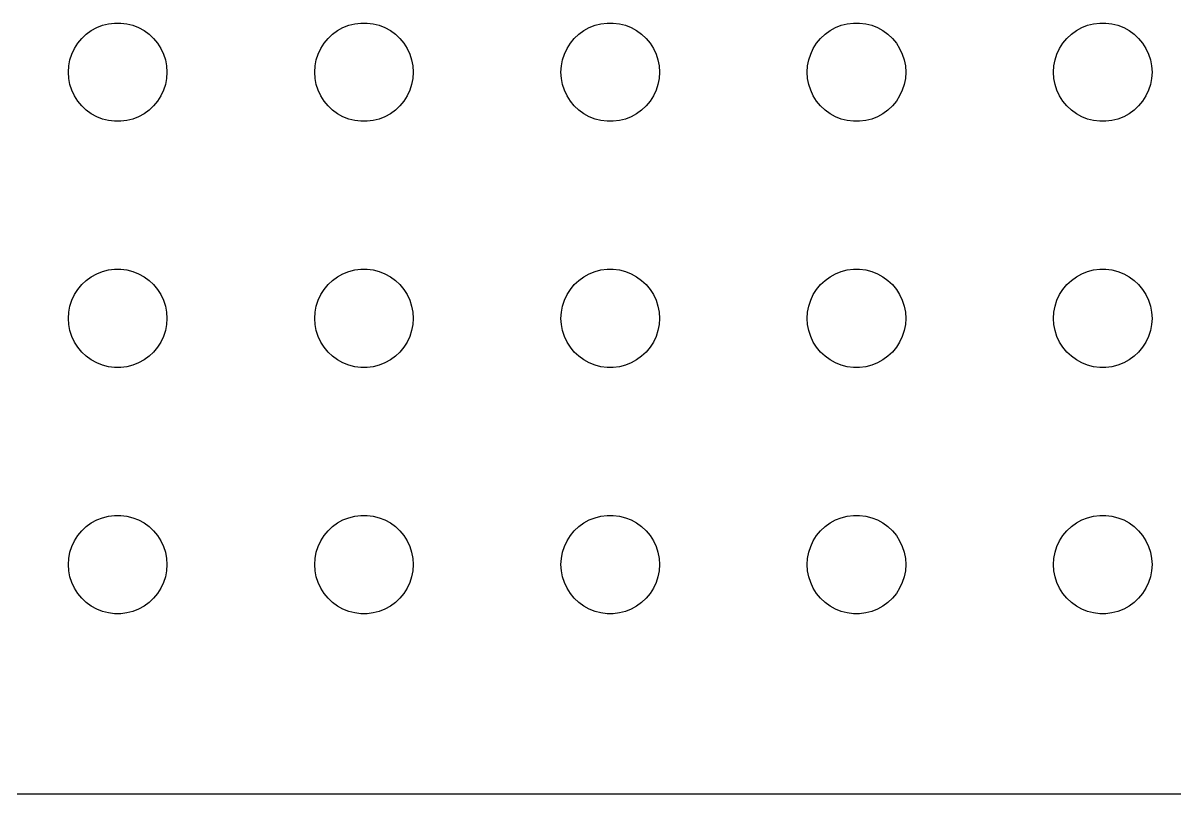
# Model space of a CAD drawing. Header units: metres. Extents: x -134 to 134, y 518 to 1078.
# Drawn here: x 64.62 to 99.7, y 518.01 to 541.5 of the extents above; entities that cross this region are included whole.
import ezdxf

# ---------------------------------------------------------------- set-up
doc = ezdxf.new("R2010")
doc.units = ezdxf.units.M

msp = doc.modelspace()

# ---------------------------------------------------------------- linework, layer by layer
for p, q in [((66.6963, 541.266), (66.8613, 541.357)), ((66.8613, 541.357), (67.0365, 541.427)), ((67.0365, 541.427), (67.2189, 541.473)), ((67.2189, 541.473), (67.4058, 541.497)), ((67.4058, 541.497), (67.5942, 541.497)), ((67.5942, 541.497), (67.7811, 541.473)), ((67.7811, 541.473), (67.9635, 541.427)), ((67.9635, 541.427), (68.1387, 541.357)), ((68.1387, 541.357), (68.3037, 541.266)), ((74.1963, 541.266), (74.3613, 541.357)), ((74.3613, 541.357), (74.5365, 541.427)), ((74.5365, 541.427), (74.7189, 541.473)), ((74.7189, 541.473), (74.9058, 541.497)), ((74.9058, 541.497), (75.0942, 541.497)), ((75.0942, 541.497), (75.2811, 541.473)), ((75.2811, 541.473), (75.4635, 541.427)), ((75.4635, 541.427), (75.6387, 541.357)), ((75.6387, 541.357), (75.8037, 541.266)), ((81.6963, 541.266), (81.8613, 541.357)), ((81.8613, 541.357), (82.0365, 541.427)), ((82.0365, 541.427), (82.2189, 541.473)), ((82.2189, 541.473), (82.4058, 541.497)), ((82.4058, 541.497), (82.5942, 541.497)), ((82.5942, 541.497), (82.7811, 541.473)), ((82.7811, 541.473), (82.9635, 541.427)), ((82.9635, 541.427), (83.1387, 541.357)), ((83.1387, 541.357), (83.3037, 541.266)), ((89.1963, 541.266), (89.3613, 541.357)), ((89.3613, 541.357), (89.5365, 541.427)), ((89.5365, 541.427), (89.7189, 541.473)), ((89.7189, 541.473), (89.9058, 541.497)), ((89.9058, 541.497), (90.0942, 541.497)), ((90.0942, 541.497), (90.2811, 541.473)), ((90.2811, 541.473), (90.4635, 541.427)), ((90.4635, 541.427), (90.6387, 541.357)), ((90.6387, 541.357), (90.8037, 541.266)), ((96.6963, 541.266), (96.8613, 541.357)), ((96.8613, 541.357), (97.0365, 541.427)), ((97.0365, 541.427), (97.2189, 541.473)), ((97.2189, 541.473), (97.4058, 541.497)), ((97.4058, 541.497), (97.5942, 541.497)), ((97.5942, 541.497), (97.7811, 541.473)), ((97.7811, 541.473), (97.9635, 541.427)), ((97.9635, 541.427), (98.1387, 541.357)), ((98.1387, 541.357), (98.3037, 541.266)), ((66.2865, 540.882), (66.4065, 541.027)), ((66.4065, 541.027), (66.5439, 541.156)), ((66.5439, 541.156), (66.6963, 541.266)), ((68.3037, 541.266), (68.4561, 541.156)), ((68.4561, 541.156), (68.5934, 541.027)), ((68.5934, 541.027), (68.7135, 540.882)), ((73.7865, 540.882), (73.9065, 541.027)), ((73.9065, 541.027), (74.0439, 541.156)), ((74.0439, 541.156), (74.1963, 541.266)), ((75.8037, 541.266), (75.9561, 541.156)), ((75.9561, 541.156), (76.0934, 541.027)), ((76.0934, 541.027), (76.2135, 540.882)), ((81.2865, 540.882), (81.4065, 541.027)), ((81.4065, 541.027), (81.5439, 541.156)), ((81.5439, 541.156), (81.6963, 541.266)), ((83.3037, 541.266), (83.4561, 541.156)), ((83.4561, 541.156), (83.5934, 541.027)), ((83.5934, 541.027), (83.7135, 540.882)), ((88.7865, 540.882), (88.9065, 541.027)), ((88.9065, 541.027), (89.0439, 541.156)), ((89.0439, 541.156), (89.1963, 541.266)), ((90.8037, 541.266), (90.9561, 541.156)), ((90.9561, 541.156), (91.0934, 541.027)), ((91.0934, 541.027), (91.2135, 540.882)), ((96.2865, 540.882), (96.4065, 541.027)), ((96.4065, 541.027), (96.5439, 541.156)), ((96.5439, 541.156), (96.6963, 541.266)), ((98.3037, 541.266), (98.4561, 541.156)), ((98.4561, 541.156), (98.5934, 541.027)), ((98.5934, 541.027), (98.7135, 540.882)), ((66.1053, 540.552), (66.1855, 540.723)), ((66.1855, 540.723), (66.2865, 540.882)), ((68.7135, 540.882), (68.8145, 540.723)), ((68.8145, 540.723), (68.8947, 540.552)), ((73.6053, 540.552), (73.6855, 540.723)), ((73.6855, 540.723), (73.7865, 540.882)), ((76.2135, 540.882), (76.3145, 540.723)), ((76.3145, 540.723), (76.3947, 540.552)), ((81.1053, 540.552), (81.1855, 540.723)), ((81.1855, 540.723), (81.2865, 540.882)), ((83.7135, 540.882), (83.8145, 540.723)), ((83.8145, 540.723), (83.8947, 540.552)), ((88.6053, 540.552), (88.6855, 540.723)), ((88.6855, 540.723), (88.7865, 540.882)), ((91.2135, 540.882), (91.3145, 540.723)), ((91.3145, 540.723), (91.3947, 540.552)), ((96.1053, 540.552), (96.1855, 540.723)), ((96.1855, 540.723), (96.2865, 540.882)), ((98.7135, 540.882), (98.8145, 540.723)), ((98.8145, 540.723), (98.8947, 540.552)), ((66.0118, 540.188), (66.0471, 540.373)), ((66.0471, 540.373), (66.1053, 540.552)), ((68.8947, 540.552), (68.9529, 540.373)), ((68.9529, 540.373), (68.9882, 540.188)), ((73.5118, 540.188), (73.5471, 540.373)), ((73.5471, 540.373), (73.6053, 540.552)), ((76.3947, 540.552), (76.4529, 540.373)), ((76.4529, 540.373), (76.4882, 540.188)), ((81.0118, 540.188), (81.0471, 540.373)), ((81.0471, 540.373), (81.1053, 540.552)), ((83.8947, 540.552), (83.9529, 540.373)), ((83.9529, 540.373), (83.9882, 540.188)), ((88.5118, 540.188), (88.5471, 540.373)), ((88.5471, 540.373), (88.6053, 540.552)), ((91.3947, 540.552), (91.4529, 540.373)), ((91.4529, 540.373), (91.4882, 540.188)), ((96.0118, 540.188), (96.0471, 540.373)), ((96.0471, 540.373), (96.1053, 540.552)), ((98.8947, 540.552), (98.9529, 540.373)), ((98.9529, 540.373), (98.9882, 540.188)), ((66, 540), (66.0118, 540.188)), ((66.0118, 539.812), (66, 540)), ((68.9882, 540.188), (69, 540)), ((69, 540), (68.9882, 539.812)), ((73.5, 540), (73.5118, 540.188)), ((73.5118, 539.812), (73.5, 540)), ((76.4882, 540.188), (76.5, 540)), ((76.5, 540), (76.4882, 539.812)), ((81, 540), (81.0118, 540.188)), ((81.0118, 539.812), (81, 540)), ((83.9882, 540.188), (84, 540)), ((84, 540), (83.9882, 539.812)), ((88.5, 540), (88.5118, 540.188)), ((88.5118, 539.812), (88.5, 540)), ((91.4882, 540.188), (91.5, 540)), ((91.5, 540), (91.4882, 539.812)), ((96, 540), (96.0118, 540.188)), ((96.0118, 539.812), (96, 540)), ((98.9882, 540.188), (99, 540)), ((99, 540), (98.9882, 539.812)), ((66.0471, 539.627), (66.0118, 539.812)), ((66.1053, 539.448), (66.0471, 539.627)), ((68.9529, 539.627), (68.8947, 539.448)), ((68.9882, 539.812), (68.9529, 539.627)), ((73.5471, 539.627), (73.5118, 539.812)), ((73.6053, 539.448), (73.5471, 539.627)), ((76.4529, 539.627), (76.3947, 539.448)), ((76.4882, 539.812), (76.4529, 539.627)), ((81.0471, 539.627), (81.0118, 539.812)), ((81.1053, 539.448), (81.0471, 539.627)), ((83.9529, 539.627), (83.8947, 539.448)), ((83.9882, 539.812), (83.9529, 539.627)), ((88.5471, 539.627), (88.5118, 539.812)), ((88.6053, 539.448), (88.5471, 539.627)), ((91.4529, 539.627), (91.3947, 539.448)), ((91.4882, 539.812), (91.4529, 539.627)), ((96.0471, 539.627), (96.0118, 539.812)), ((96.1053, 539.448), (96.0471, 539.627)), ((98.9529, 539.627), (98.8947, 539.448)), ((98.9882, 539.812), (98.9529, 539.627)), ((66.1855, 539.277), (66.1053, 539.448)), ((66.2865, 539.118), (66.1855, 539.277)), ((68.8145, 539.277), (68.7135, 539.118)), ((68.8947, 539.448), (68.8145, 539.277)), ((73.6855, 539.277), (73.6053, 539.448)), ((73.7865, 539.118), (73.6855, 539.277)), ((76.3145, 539.277), (76.2135, 539.118)), ((76.3947, 539.448), (76.3145, 539.277)), ((81.1855, 539.277), (81.1053, 539.448)), ((81.2865, 539.118), (81.1855, 539.277)), ((83.8145, 539.277), (83.7135, 539.118)), ((83.8947, 539.448), (83.8145, 539.277)), ((88.6855, 539.277), (88.6053, 539.448)), ((88.7865, 539.118), (88.6855, 539.277)), ((91.3145, 539.277), (91.2135, 539.118)), ((91.3947, 539.448), (91.3145, 539.277)), ((96.1855, 539.277), (96.1053, 539.448)), ((96.2865, 539.118), (96.1855, 539.277)), ((98.8145, 539.277), (98.7135, 539.118)), ((98.8947, 539.448), (98.8145, 539.277)), ((66.4065, 538.973), (66.2865, 539.118)), ((66.5439, 538.844), (66.4065, 538.973)), ((68.5934, 538.973), (68.4561, 538.844)), ((68.7135, 539.118), (68.5934, 538.973)), ((73.9065, 538.973), (73.7865, 539.118)), ((74.0439, 538.844), (73.9065, 538.973)), ((76.0934, 538.973), (75.9561, 538.844)), ((76.2135, 539.118), (76.0934, 538.973)), ((81.4065, 538.973), (81.2865, 539.118)), ((81.5439, 538.844), (81.4065, 538.973)), ((83.5934, 538.973), (83.4561, 538.844)), ((83.7135, 539.118), (83.5934, 538.973)), ((88.9065, 538.973), (88.7865, 539.118)), ((89.0439, 538.844), (88.9065, 538.973)), ((91.0934, 538.973), (90.9561, 538.844)), ((91.2135, 539.118), (91.0934, 538.973)), ((96.4065, 538.973), (96.2865, 539.118)), ((96.5439, 538.844), (96.4065, 538.973)), ((98.5934, 538.973), (98.4561, 538.844)), ((98.7135, 539.118), (98.5934, 538.973)), ((66.6963, 538.734), (66.5439, 538.844)), ((66.8613, 538.643), (66.6963, 538.734)), ((67.0365, 538.573), (66.8613, 538.643)), ((67.2189, 538.527), (67.0365, 538.573)), ((67.4058, 538.503), (67.2189, 538.527)), ((67.5942, 538.503), (67.4058, 538.503)), ((67.7811, 538.527), (67.5942, 538.503)), ((67.9635, 538.573), (67.7811, 538.527)), ((68.1387, 538.643), (67.9635, 538.573)), ((68.3037, 538.734), (68.1387, 538.643)), ((68.4561, 538.844), (68.3037, 538.734)), ((74.1963, 538.734), (74.0439, 538.844)), ((74.3613, 538.643), (74.1963, 538.734)), ((74.5365, 538.573), (74.3613, 538.643)), ((74.7189, 538.527), (74.5365, 538.573)), ((74.9058, 538.503), (74.7189, 538.527)), ((75.0942, 538.503), (74.9058, 538.503)), ((75.2811, 538.527), (75.0942, 538.503)), ((75.4635, 538.573), (75.2811, 538.527)), ((75.6387, 538.643), (75.4635, 538.573)), ((75.8037, 538.734), (75.6387, 538.643)), ((75.9561, 538.844), (75.8037, 538.734)), ((81.6963, 538.734), (81.5439, 538.844)), ((81.8613, 538.643), (81.6963, 538.734)), ((82.0365, 538.573), (81.8613, 538.643)), ((82.2189, 538.527), (82.0365, 538.573)), ((82.4058, 538.503), (82.2189, 538.527)), ((82.5942, 538.503), (82.4058, 538.503)), ((82.7811, 538.527), (82.5942, 538.503)), ((82.9635, 538.573), (82.7811, 538.527)), ((83.1387, 538.643), (82.9635, 538.573)), ((83.3037, 538.734), (83.1387, 538.643)), ((83.4561, 538.844), (83.3037, 538.734)), ((89.1963, 538.734), (89.0439, 538.844)), ((89.3613, 538.643), (89.1963, 538.734)), ((89.5365, 538.573), (89.3613, 538.643)), ((89.7189, 538.527), (89.5365, 538.573)), ((89.9058, 538.503), (89.7189, 538.527)), ((90.0942, 538.503), (89.9058, 538.503)), ((90.2811, 538.527), (90.0942, 538.503)), ((90.4635, 538.573), (90.2811, 538.527)), ((90.6387, 538.643), (90.4635, 538.573)), ((90.8037, 538.734), (90.6387, 538.643)), ((90.9561, 538.844), (90.8037, 538.734)), ((96.6963, 538.734), (96.5439, 538.844)), ((96.8613, 538.643), (96.6963, 538.734)), ((97.0365, 538.573), (96.8613, 538.643)), ((97.2189, 538.527), (97.0365, 538.573)), ((97.4058, 538.503), (97.2189, 538.527)), ((97.5942, 538.503), (97.4058, 538.503)), ((97.7811, 538.527), (97.5942, 538.503)), ((97.9635, 538.573), (97.7811, 538.527)), ((98.1387, 538.643), (97.9635, 538.573)), ((98.3037, 538.734), (98.1387, 538.643)), ((98.4561, 538.844), (98.3037, 538.734)), ((67.0365, 533.927), (67.2189, 533.973)), ((67.2189, 533.973), (67.4058, 533.997)), ((67.4058, 533.997), (67.5942, 533.997)), ((67.5942, 533.997), (67.7811, 533.973)), ((67.7811, 533.973), (67.9635, 533.927)), ((74.5365, 533.927), (74.7189, 533.973)), ((74.7189, 533.973), (74.9058, 533.997)), ((74.9058, 533.997), (75.0942, 533.997)), ((75.0942, 533.997), (75.2811, 533.973)), ((75.2811, 533.973), (75.4635, 533.927)), ((82.0365, 533.927), (82.2189, 533.973)), ((82.2189, 533.973), (82.4058, 533.997)), ((82.4058, 533.997), (82.5942, 533.997)), ((82.5942, 533.997), (82.7811, 533.973)), ((82.7811, 533.973), (82.9635, 533.927)), ((89.5365, 533.927), (89.7189, 533.973)), ((89.7189, 533.973), (89.9058, 533.997)), ((89.9058, 533.997), (90.0942, 533.997)), ((90.0942, 533.997), (90.2811, 533.973)), ((90.2811, 533.973), (90.4635, 533.927)), ((97.0365, 533.927), (97.2189, 533.973)), ((97.2189, 533.973), (97.4058, 533.997)), ((97.4058, 533.997), (97.5942, 533.997)), ((97.5942, 533.997), (97.7811, 533.973)), ((97.7811, 533.973), (97.9635, 533.927)), ((66.4065, 533.527), (66.5439, 533.656)), ((66.5439, 533.656), (66.6963, 533.766)), ((66.6963, 533.766), (66.8613, 533.857)), ((66.8613, 533.857), (67.0365, 533.927)), ((67.9635, 533.927), (68.1387, 533.857)), ((68.1387, 533.857), (68.3037, 533.766)), ((68.3037, 533.766), (68.4561, 533.656)), ((68.4561, 533.656), (68.5934, 533.527)), ((73.9065, 533.527), (74.0439, 533.656)), ((74.0439, 533.656), (74.1963, 533.766)), ((74.1963, 533.766), (74.3613, 533.857)), ((74.3613, 533.857), (74.5365, 533.927)), ((75.4635, 533.927), (75.6387, 533.857)), ((75.6387, 533.857), (75.8037, 533.766)), ((75.8037, 533.766), (75.9561, 533.656)), ((75.9561, 533.656), (76.0934, 533.527)), ((81.4065, 533.527), (81.5439, 533.656)), ((81.5439, 533.656), (81.6963, 533.766)), ((81.6963, 533.766), (81.8613, 533.857)), ((81.8613, 533.857), (82.0365, 533.927)), ((82.9635, 533.927), (83.1387, 533.857)), ((83.1387, 533.857), (83.3037, 533.766)), ((83.3037, 533.766), (83.4561, 533.656)), ((83.4561, 533.656), (83.5934, 533.527)), ((88.9065, 533.527), (89.0439, 533.656)), ((89.0439, 533.656), (89.1963, 533.766)), ((89.1963, 533.766), (89.3613, 533.857)), ((89.3613, 533.857), (89.5365, 533.927)), ((90.4635, 533.927), (90.6387, 533.857)), ((90.6387, 533.857), (90.8037, 533.766)), ((90.8037, 533.766), (90.9561, 533.656)), ((90.9561, 533.656), (91.0934, 533.527)), ((96.4065, 533.527), (96.5439, 533.656)), ((96.5439, 533.656), (96.6963, 533.766)), ((96.6963, 533.766), (96.8613, 533.857)), ((96.8613, 533.857), (97.0365, 533.927)), ((97.9635, 533.927), (98.1387, 533.857)), ((98.1387, 533.857), (98.3037, 533.766)), ((98.3037, 533.766), (98.4561, 533.656)), ((98.4561, 533.656), (98.5934, 533.527)), ((66.1855, 533.223), (66.2865, 533.382)), ((66.2865, 533.382), (66.4065, 533.527)), ((68.5934, 533.527), (68.7135, 533.382)), ((68.7135, 533.382), (68.8145, 533.223)), ((73.6855, 533.223), (73.7865, 533.382)), ((73.7865, 533.382), (73.9065, 533.527)), ((76.0934, 533.527), (76.2135, 533.382)), ((76.2135, 533.382), (76.3145, 533.223)), ((81.1855, 533.223), (81.2865, 533.382)), ((81.2865, 533.382), (81.4065, 533.527)), ((83.5934, 533.527), (83.7135, 533.382)), ((83.7135, 533.382), (83.8145, 533.223)), ((88.6855, 533.223), (88.7865, 533.382)), ((88.7865, 533.382), (88.9065, 533.527)), ((91.0934, 533.527), (91.2135, 533.382)), ((91.2135, 533.382), (91.3145, 533.223)), ((96.1855, 533.223), (96.2865, 533.382)), ((96.2865, 533.382), (96.4065, 533.527)), ((98.5934, 533.527), (98.7135, 533.382)), ((98.7135, 533.382), (98.8145, 533.223)), ((66.0471, 532.873), (66.1053, 533.052)), ((66.1053, 533.052), (66.1855, 533.223)), ((68.8145, 533.223), (68.8947, 533.052)), ((68.8947, 533.052), (68.9529, 532.873)), ((73.5471, 532.873), (73.6053, 533.052)), ((73.6053, 533.052), (73.6855, 533.223)), ((76.3145, 533.223), (76.3947, 533.052)), ((76.3947, 533.052), (76.4529, 532.873)), ((81.0471, 532.873), (81.1053, 533.052)), ((81.1053, 533.052), (81.1855, 533.223)), ((83.8145, 533.223), (83.8947, 533.052)), ((83.8947, 533.052), (83.9529, 532.873)), ((88.5471, 532.873), (88.6053, 533.052)), ((88.6053, 533.052), (88.6855, 533.223)), ((91.3145, 533.223), (91.3947, 533.052)), ((91.3947, 533.052), (91.4529, 532.873)), ((96.0471, 532.873), (96.1053, 533.052)), ((96.1053, 533.052), (96.1855, 533.223)), ((98.8145, 533.223), (98.8947, 533.052)), ((98.8947, 533.052), (98.9529, 532.873)), ((66, 532.5), (66.0118, 532.688)), ((66.0118, 532.688), (66.0471, 532.873)), ((68.9529, 532.873), (68.9882, 532.688)), ((68.9882, 532.688), (69, 532.5)), ((73.5, 532.5), (73.5118, 532.688)), ((73.5118, 532.688), (73.5471, 532.873)), ((76.4529, 532.873), (76.4882, 532.688)), ((76.4882, 532.688), (76.5, 532.5)), ((81, 532.5), (81.0118, 532.688)), ((81.0118, 532.688), (81.0471, 532.873)), ((83.9529, 532.873), (83.9882, 532.688)), ((83.9882, 532.688), (84, 532.5)), ((88.5, 532.5), (88.5118, 532.688)), ((88.5118, 532.688), (88.5471, 532.873)), ((91.4529, 532.873), (91.4882, 532.688)), ((91.4882, 532.688), (91.5, 532.5)), ((96, 532.5), (96.0118, 532.688)), ((96.0118, 532.688), (96.0471, 532.873)), ((98.9529, 532.873), (98.9882, 532.688)), ((98.9882, 532.688), (99, 532.5)), ((66.0118, 532.312), (66, 532.5)), ((66.0471, 532.127), (66.0118, 532.312)), ((68.9882, 532.312), (68.9529, 532.127)), ((69, 532.5), (68.9882, 532.312)), ((73.5118, 532.312), (73.5, 532.5)), ((73.5471, 532.127), (73.5118, 532.312)), ((76.4882, 532.312), (76.4529, 532.127)), ((76.5, 532.5), (76.4882, 532.312)), ((81.0118, 532.312), (81, 532.5)), ((81.0471, 532.127), (81.0118, 532.312)), ((83.9882, 532.312), (83.9529, 532.127)), ((84, 532.5), (83.9882, 532.312)), ((88.5118, 532.312), (88.5, 532.5)), ((88.5471, 532.127), (88.5118, 532.312)), ((91.4882, 532.312), (91.4529, 532.127)), ((91.5, 532.5), (91.4882, 532.312)), ((96.0118, 532.312), (96, 532.5)), ((96.0471, 532.127), (96.0118, 532.312)), ((98.9882, 532.312), (98.9529, 532.127)), ((99, 532.5), (98.9882, 532.312)), ((66.1053, 531.948), (66.0471, 532.127)), ((66.1855, 531.777), (66.1053, 531.948)), ((68.8947, 531.948), (68.8145, 531.777)), ((68.9529, 532.127), (68.8947, 531.948)), ((73.6053, 531.948), (73.5471, 532.127)), ((73.6855, 531.777), (73.6053, 531.948)), ((76.3947, 531.948), (76.3145, 531.777)), ((76.4529, 532.127), (76.3947, 531.948)), ((81.1053, 531.948), (81.0471, 532.127)), ((81.1855, 531.777), (81.1053, 531.948)), ((83.8947, 531.948), (83.8145, 531.777)), ((83.9529, 532.127), (83.8947, 531.948)), ((88.6053, 531.948), (88.5471, 532.127)), ((88.6855, 531.777), (88.6053, 531.948)), ((91.3947, 531.948), (91.3145, 531.777)), ((91.4529, 532.127), (91.3947, 531.948)), ((96.1053, 531.948), (96.0471, 532.127)), ((96.1855, 531.777), (96.1053, 531.948)), ((98.8947, 531.948), (98.8145, 531.777)), ((98.9529, 532.127), (98.8947, 531.948)), ((66.2865, 531.618), (66.1855, 531.777)), ((66.4065, 531.473), (66.2865, 531.618)), ((68.7135, 531.618), (68.5934, 531.473)), ((68.8145, 531.777), (68.7135, 531.618)), ((73.7865, 531.618), (73.6855, 531.777)), ((73.9065, 531.473), (73.7865, 531.618)), ((76.2135, 531.618), (76.0934, 531.473)), ((76.3145, 531.777), (76.2135, 531.618)), ((81.2865, 531.618), (81.1855, 531.777)), ((81.4065, 531.473), (81.2865, 531.618)), ((83.7135, 531.618), (83.5934, 531.473)), ((83.8145, 531.777), (83.7135, 531.618)), ((88.7865, 531.618), (88.6855, 531.777)), ((88.9065, 531.473), (88.7865, 531.618)), ((91.2135, 531.618), (91.0934, 531.473)), ((91.3145, 531.777), (91.2135, 531.618)), ((96.2865, 531.618), (96.1855, 531.777)), ((96.4065, 531.473), (96.2865, 531.618)), ((98.7135, 531.618), (98.5934, 531.473)), ((98.8145, 531.777), (98.7135, 531.618)), ((66.5439, 531.344), (66.4065, 531.473)), ((66.6963, 531.234), (66.5439, 531.344)), ((66.8613, 531.143), (66.6963, 531.234)), ((67.0365, 531.073), (66.8613, 531.143)), ((68.1387, 531.143), (67.9635, 531.073)), ((68.3037, 531.234), (68.1387, 531.143)), ((68.4561, 531.344), (68.3037, 531.234)), ((68.5934, 531.473), (68.4561, 531.344)), ((74.0439, 531.344), (73.9065, 531.473)), ((74.1963, 531.234), (74.0439, 531.344)), ((74.3613, 531.143), (74.1963, 531.234)), ((74.5365, 531.073), (74.3613, 531.143)), ((75.6387, 531.143), (75.4635, 531.073)), ((75.8037, 531.234), (75.6387, 531.143)), ((75.9561, 531.344), (75.8037, 531.234)), ((76.0934, 531.473), (75.9561, 531.344)), ((81.5439, 531.344), (81.4065, 531.473)), ((81.6963, 531.234), (81.5439, 531.344)), ((81.8613, 531.143), (81.6963, 531.234)), ((82.0365, 531.073), (81.8613, 531.143)), ((83.1387, 531.143), (82.9635, 531.073)), ((83.3037, 531.234), (83.1387, 531.143)), ((83.4561, 531.344), (83.3037, 531.234)), ((83.5934, 531.473), (83.4561, 531.344)), ((89.0439, 531.344), (88.9065, 531.473)), ((89.1963, 531.234), (89.0439, 531.344)), ((89.3613, 531.143), (89.1963, 531.234)), ((89.5365, 531.073), (89.3613, 531.143)), ((90.6387, 531.143), (90.4635, 531.073)), ((90.8037, 531.234), (90.6387, 531.143)), ((90.9561, 531.344), (90.8037, 531.234)), ((91.0934, 531.473), (90.9561, 531.344)), ((96.5439, 531.344), (96.4065, 531.473)), ((96.6963, 531.234), (96.5439, 531.344)), ((96.8613, 531.143), (96.6963, 531.234)), ((97.0365, 531.073), (96.8613, 531.143)), ((98.1387, 531.143), (97.9635, 531.073)), ((98.3037, 531.234), (98.1387, 531.143)), ((98.4561, 531.344), (98.3037, 531.234)), ((98.5934, 531.473), (98.4561, 531.344)), ((67.2189, 531.027), (67.0365, 531.073)), ((67.4058, 531.003), (67.2189, 531.027)), ((67.5942, 531.003), (67.4058, 531.003)), ((67.7811, 531.027), (67.5942, 531.003)), ((67.9635, 531.073), (67.7811, 531.027)), ((74.7189, 531.027), (74.5365, 531.073)), ((74.9058, 531.003), (74.7189, 531.027)), ((75.0942, 531.003), (74.9058, 531.003)), ((75.2811, 531.027), (75.0942, 531.003)), ((75.4635, 531.073), (75.2811, 531.027)), ((82.2189, 531.027), (82.0365, 531.073)), ((82.4058, 531.003), (82.2189, 531.027)), ((82.5942, 531.003), (82.4058, 531.003)), ((82.7811, 531.027), (82.5942, 531.003)), ((82.9635, 531.073), (82.7811, 531.027)), ((89.7189, 531.027), (89.5365, 531.073)), ((89.9058, 531.003), (89.7189, 531.027)), ((90.0942, 531.003), (89.9058, 531.003)), ((90.2811, 531.027), (90.0942, 531.003)), ((90.4635, 531.073), (90.2811, 531.027)), ((97.2189, 531.027), (97.0365, 531.073)), ((97.4058, 531.003), (97.2189, 531.027)), ((97.5942, 531.003), (97.4058, 531.003)), ((97.7811, 531.027), (97.5942, 531.003)), ((97.9635, 531.073), (97.7811, 531.027)), ((66.5439, 526.156), (66.6963, 526.266)), ((66.6963, 526.266), (66.8613, 526.357)), ((66.8613, 526.357), (67.0365, 526.427)), ((67.0365, 526.427), (67.2189, 526.473)), ((67.2189, 526.473), (67.4058, 526.497)), ((67.4058, 526.497), (67.5942, 526.497)), ((67.5942, 526.497), (67.7811, 526.473)), ((67.7811, 526.473), (67.9635, 526.427)), ((67.9635, 526.427), (68.1387, 526.357)), ((68.1387, 526.357), (68.3037, 526.266)), ((68.3037, 526.266), (68.4561, 526.156)), ((74.0439, 526.156), (74.1963, 526.266)), ((74.1963, 526.266), (74.3613, 526.357)), ((74.3613, 526.357), (74.5365, 526.427)), ((74.5365, 526.427), (74.7189, 526.473)), ((74.7189, 526.473), (74.9058, 526.497)), ((74.9058, 526.497), (75.0942, 526.497)), ((75.0942, 526.497), (75.2811, 526.473)), ((75.2811, 526.473), (75.4635, 526.427)), ((75.4635, 526.427), (75.6387, 526.357)), ((75.6387, 526.357), (75.8037, 526.266)), ((75.8037, 526.266), (75.9561, 526.156)), ((81.5439, 526.156), (81.6963, 526.266)), ((81.6963, 526.266), (81.8613, 526.357)), ((81.8613, 526.357), (82.0365, 526.427)), ((82.0365, 526.427), (82.2189, 526.473)), ((82.2189, 526.473), (82.4058, 526.497)), ((82.4058, 526.497), (82.5942, 526.497)), ((82.5942, 526.497), (82.7811, 526.473)), ((82.7811, 526.473), (82.9635, 526.427)), ((82.9635, 526.427), (83.1387, 526.357)), ((83.1387, 526.357), (83.3037, 526.266)), ((83.3037, 526.266), (83.4561, 526.156)), ((89.0439, 526.156), (89.1963, 526.266)), ((89.1963, 526.266), (89.3613, 526.357)), ((89.3613, 526.357), (89.5365, 526.427)), ((89.5365, 526.427), (89.7189, 526.473)), ((89.7189, 526.473), (89.9058, 526.497)), ((89.9058, 526.497), (90.0942, 526.497)), ((90.0942, 526.497), (90.2811, 526.473)), ((90.2811, 526.473), (90.4635, 526.427)), ((90.4635, 526.427), (90.6387, 526.357)), ((90.6387, 526.357), (90.8037, 526.266)), ((90.8037, 526.266), (90.9561, 526.156)), ((96.5439, 526.156), (96.6963, 526.266)), ((96.6963, 526.266), (96.8613, 526.357)), ((96.8613, 526.357), (97.0365, 526.427)), ((97.0365, 526.427), (97.2189, 526.473)), ((97.2189, 526.473), (97.4058, 526.497)), ((97.4058, 526.497), (97.5942, 526.497)), ((97.5942, 526.497), (97.7811, 526.473)), ((97.7811, 526.473), (97.9635, 526.427)), ((97.9635, 526.427), (98.1387, 526.357)), ((98.1387, 526.357), (98.3037, 526.266)), ((98.3037, 526.266), (98.4561, 526.156)), ((66.1855, 525.723), (66.2865, 525.882)), ((66.2865, 525.882), (66.4065, 526.027)), ((66.4065, 526.027), (66.5439, 526.156)), ((68.4561, 526.156), (68.5934, 526.027)), ((68.5934, 526.027), (68.7135, 525.882)), ((68.7135, 525.882), (68.8145, 525.723)), ((73.6855, 525.723), (73.7865, 525.882)), ((73.7865, 525.882), (73.9065, 526.027)), ((73.9065, 526.027), (74.0439, 526.156)), ((75.9561, 526.156), (76.0934, 526.027)), ((76.0934, 526.027), (76.2135, 525.882)), ((76.2135, 525.882), (76.3145, 525.723)), ((81.1855, 525.723), (81.2865, 525.882)), ((81.2865, 525.882), (81.4065, 526.027)), ((81.4065, 526.027), (81.5439, 526.156)), ((83.4561, 526.156), (83.5934, 526.027)), ((83.5934, 526.027), (83.7135, 525.882)), ((83.7135, 525.882), (83.8145, 525.723)), ((88.6855, 525.723), (88.7865, 525.882)), ((88.7865, 525.882), (88.9065, 526.027)), ((88.9065, 526.027), (89.0439, 526.156)), ((90.9561, 526.156), (91.0934, 526.027)), ((91.0934, 526.027), (91.2135, 525.882)), ((91.2135, 525.882), (91.3145, 525.723)), ((96.1855, 525.723), (96.2865, 525.882)), ((96.2865, 525.882), (96.4065, 526.027)), ((96.4065, 526.027), (96.5439, 526.156)), ((98.4561, 526.156), (98.5934, 526.027)), ((98.5934, 526.027), (98.7135, 525.882)), ((98.7135, 525.882), (98.8145, 525.723)), ((66.0471, 525.373), (66.1053, 525.552)), ((66.1053, 525.552), (66.1855, 525.723)), ((68.8145, 525.723), (68.8947, 525.552)), ((68.8947, 525.552), (68.9529, 525.373)), ((73.5471, 525.373), (73.6053, 525.552)), ((73.6053, 525.552), (73.6855, 525.723)), ((76.3145, 525.723), (76.3947, 525.552)), ((76.3947, 525.552), (76.4529, 525.373)), ((81.0471, 525.373), (81.1053, 525.552)), ((81.1053, 525.552), (81.1855, 525.723)), ((83.8145, 525.723), (83.8947, 525.552)), ((83.8947, 525.552), (83.9529, 525.373)), ((88.5471, 525.373), (88.6053, 525.552)), ((88.6053, 525.552), (88.6855, 525.723)), ((91.3145, 525.723), (91.3947, 525.552)), ((91.3947, 525.552), (91.4529, 525.373)), ((96.0471, 525.373), (96.1053, 525.552)), ((96.1053, 525.552), (96.1855, 525.723)), ((98.8145, 525.723), (98.8947, 525.552)), ((98.8947, 525.552), (98.9529, 525.373)), ((66, 525), (66.0118, 525.188)), ((66.0118, 525.188), (66.0471, 525.373)), ((68.9529, 525.373), (68.9882, 525.188)), ((68.9882, 525.188), (69, 525)), ((73.5, 525), (73.5118, 525.188)), ((73.5118, 525.188), (73.5471, 525.373)), ((76.4529, 525.373), (76.4882, 525.188)), ((76.4882, 525.188), (76.5, 525)), ((81, 525), (81.0118, 525.188)), ((81.0118, 525.188), (81.0471, 525.373)), ((83.9529, 525.373), (83.9882, 525.188)), ((83.9882, 525.188), (84, 525)), ((88.5, 525), (88.5118, 525.188)), ((88.5118, 525.188), (88.5471, 525.373)), ((91.4529, 525.373), (91.4882, 525.188)), ((91.4882, 525.188), (91.5, 525)), ((96, 525), (96.0118, 525.188)), ((96.0118, 525.188), (96.0471, 525.373)), ((98.9529, 525.373), (98.9882, 525.188)), ((98.9882, 525.188), (99, 525)), ((66.0118, 524.812), (66, 525)), ((69, 525), (68.9882, 524.812)), ((73.5118, 524.812), (73.5, 525)), ((76.5, 525), (76.4882, 524.812)), ((81.0118, 524.812), (81, 525)), ((84, 525), (83.9882, 524.812)), ((88.5118, 524.812), (88.5, 525)), ((91.5, 525), (91.4882, 524.812)), ((96.0118, 524.812), (96, 525)), ((99, 525), (98.9882, 524.812)), ((66.0471, 524.627), (66.0118, 524.812)), ((66.1053, 524.448), (66.0471, 524.627)), ((68.9529, 524.627), (68.8947, 524.448)), ((68.9882, 524.812), (68.9529, 524.627)), ((73.5471, 524.627), (73.5118, 524.812)), ((73.6053, 524.448), (73.5471, 524.627)), ((76.4529, 524.627), (76.3947, 524.448)), ((76.4882, 524.812), (76.4529, 524.627)), ((81.0471, 524.627), (81.0118, 524.812)), ((81.1053, 524.448), (81.0471, 524.627)), ((83.9529, 524.627), (83.8947, 524.448)), ((83.9882, 524.812), (83.9529, 524.627)), ((88.5471, 524.627), (88.5118, 524.812)), ((88.6053, 524.448), (88.5471, 524.627)), ((91.4529, 524.627), (91.3947, 524.448)), ((91.4882, 524.812), (91.4529, 524.627)), ((96.0471, 524.627), (96.0118, 524.812)), ((96.1053, 524.448), (96.0471, 524.627)), ((98.9529, 524.627), (98.8947, 524.448)), ((98.9882, 524.812), (98.9529, 524.627)), ((66.1855, 524.277), (66.1053, 524.448)), ((66.2865, 524.118), (66.1855, 524.277)), ((66.4065, 523.973), (66.2865, 524.118)), ((68.7135, 524.118), (68.5934, 523.973)), ((68.8145, 524.277), (68.7135, 524.118)), ((68.8947, 524.448), (68.8145, 524.277)), ((73.6855, 524.277), (73.6053, 524.448)), ((73.7865, 524.118), (73.6855, 524.277)), ((73.9065, 523.973), (73.7865, 524.118)), ((76.2135, 524.118), (76.0934, 523.973)), ((76.3145, 524.277), (76.2135, 524.118)), ((76.3947, 524.448), (76.3145, 524.277)), ((81.1855, 524.277), (81.1053, 524.448)), ((81.2865, 524.118), (81.1855, 524.277)), ((81.4065, 523.973), (81.2865, 524.118)), ((83.7135, 524.118), (83.5934, 523.973)), ((83.8145, 524.277), (83.7135, 524.118)), ((83.8947, 524.448), (83.8145, 524.277)), ((88.6855, 524.277), (88.6053, 524.448)), ((88.7865, 524.118), (88.6855, 524.277)), ((88.9065, 523.973), (88.7865, 524.118)), ((91.2135, 524.118), (91.0934, 523.973)), ((91.3145, 524.277), (91.2135, 524.118)), ((91.3947, 524.448), (91.3145, 524.277)), ((96.1855, 524.277), (96.1053, 524.448)), ((96.2865, 524.118), (96.1855, 524.277)), ((96.4065, 523.973), (96.2865, 524.118)), ((98.7135, 524.118), (98.5934, 523.973)), ((98.8145, 524.277), (98.7135, 524.118)), ((98.8947, 524.448), (98.8145, 524.277)), ((66.5439, 523.844), (66.4065, 523.973)), ((66.6963, 523.734), (66.5439, 523.844)), ((68.4561, 523.844), (68.3037, 523.734)), ((68.5934, 523.973), (68.4561, 523.844)), ((74.0439, 523.844), (73.9065, 523.973)), ((74.1963, 523.734), (74.0439, 523.844)), ((75.9561, 523.844), (75.8037, 523.734)), ((76.0934, 523.973), (75.9561, 523.844)), ((81.5439, 523.844), (81.4065, 523.973)), ((81.6963, 523.734), (81.5439, 523.844)), ((83.4561, 523.844), (83.3037, 523.734)), ((83.5934, 523.973), (83.4561, 523.844)), ((89.0439, 523.844), (88.9065, 523.973)), ((89.1963, 523.734), (89.0439, 523.844)), ((90.9561, 523.844), (90.8037, 523.734)), ((91.0934, 523.973), (90.9561, 523.844)), ((96.5439, 523.844), (96.4065, 523.973)), ((96.6963, 523.734), (96.5439, 523.844)), ((98.4561, 523.844), (98.3037, 523.734)), ((98.5934, 523.973), (98.4561, 523.844)), ((66.8613, 523.643), (66.6963, 523.734)), ((67.0365, 523.573), (66.8613, 523.643)), ((67.2189, 523.527), (67.0365, 523.573)), ((67.4058, 523.503), (67.2189, 523.527)), ((67.5942, 523.503), (67.4058, 523.503)), ((67.7811, 523.527), (67.5942, 523.503)), ((67.9635, 523.573), (67.7811, 523.527)), ((68.1387, 523.643), (67.9635, 523.573)), ((68.3037, 523.734), (68.1387, 523.643)), ((74.3613, 523.643), (74.1963, 523.734)), ((74.5365, 523.573), (74.3613, 523.643)), ((74.7189, 523.527), (74.5365, 523.573)), ((74.9058, 523.503), (74.7189, 523.527)), ((75.0942, 523.503), (74.9058, 523.503)), ((75.2811, 523.527), (75.0942, 523.503)), ((75.4635, 523.573), (75.2811, 523.527)), ((75.6387, 523.643), (75.4635, 523.573)), ((75.8037, 523.734), (75.6387, 523.643)), ((81.8613, 523.643), (81.6963, 523.734)), ((82.0365, 523.573), (81.8613, 523.643)), ((82.2189, 523.527), (82.0365, 523.573)), ((82.4058, 523.503), (82.2189, 523.527)), ((82.5942, 523.503), (82.4058, 523.503)), ((82.7811, 523.527), (82.5942, 523.503)), ((82.9635, 523.573), (82.7811, 523.527)), ((83.1387, 523.643), (82.9635, 523.573)), ((83.3037, 523.734), (83.1387, 523.643)), ((89.3613, 523.643), (89.1963, 523.734)), ((89.5365, 523.573), (89.3613, 523.643)), ((89.7189, 523.527), (89.5365, 523.573)), ((89.9058, 523.503), (89.7189, 523.527)), ((90.0942, 523.503), (89.9058, 523.503)), ((90.2811, 523.527), (90.0942, 523.503)), ((90.4635, 523.573), (90.2811, 523.527)), ((90.6387, 523.643), (90.4635, 523.573)), ((90.8037, 523.734), (90.6387, 523.643)), ((96.8613, 523.643), (96.6963, 523.734)), ((97.0365, 523.573), (96.8613, 523.643)), ((97.2189, 523.527), (97.0365, 523.573)), ((97.4058, 523.503), (97.2189, 523.527)), ((97.5942, 523.503), (97.4058, 523.503)), ((97.7811, 523.527), (97.5942, 523.503)), ((97.9635, 523.573), (97.7811, 523.527)), ((98.1387, 523.643), (97.9635, 523.573)), ((98.3037, 523.734), (98.1387, 523.643)), ((-129.814, 518.01), (129.814, 518.01))]:
    msp.add_line(p, q)

doc.saveas('drawing.dxf')
